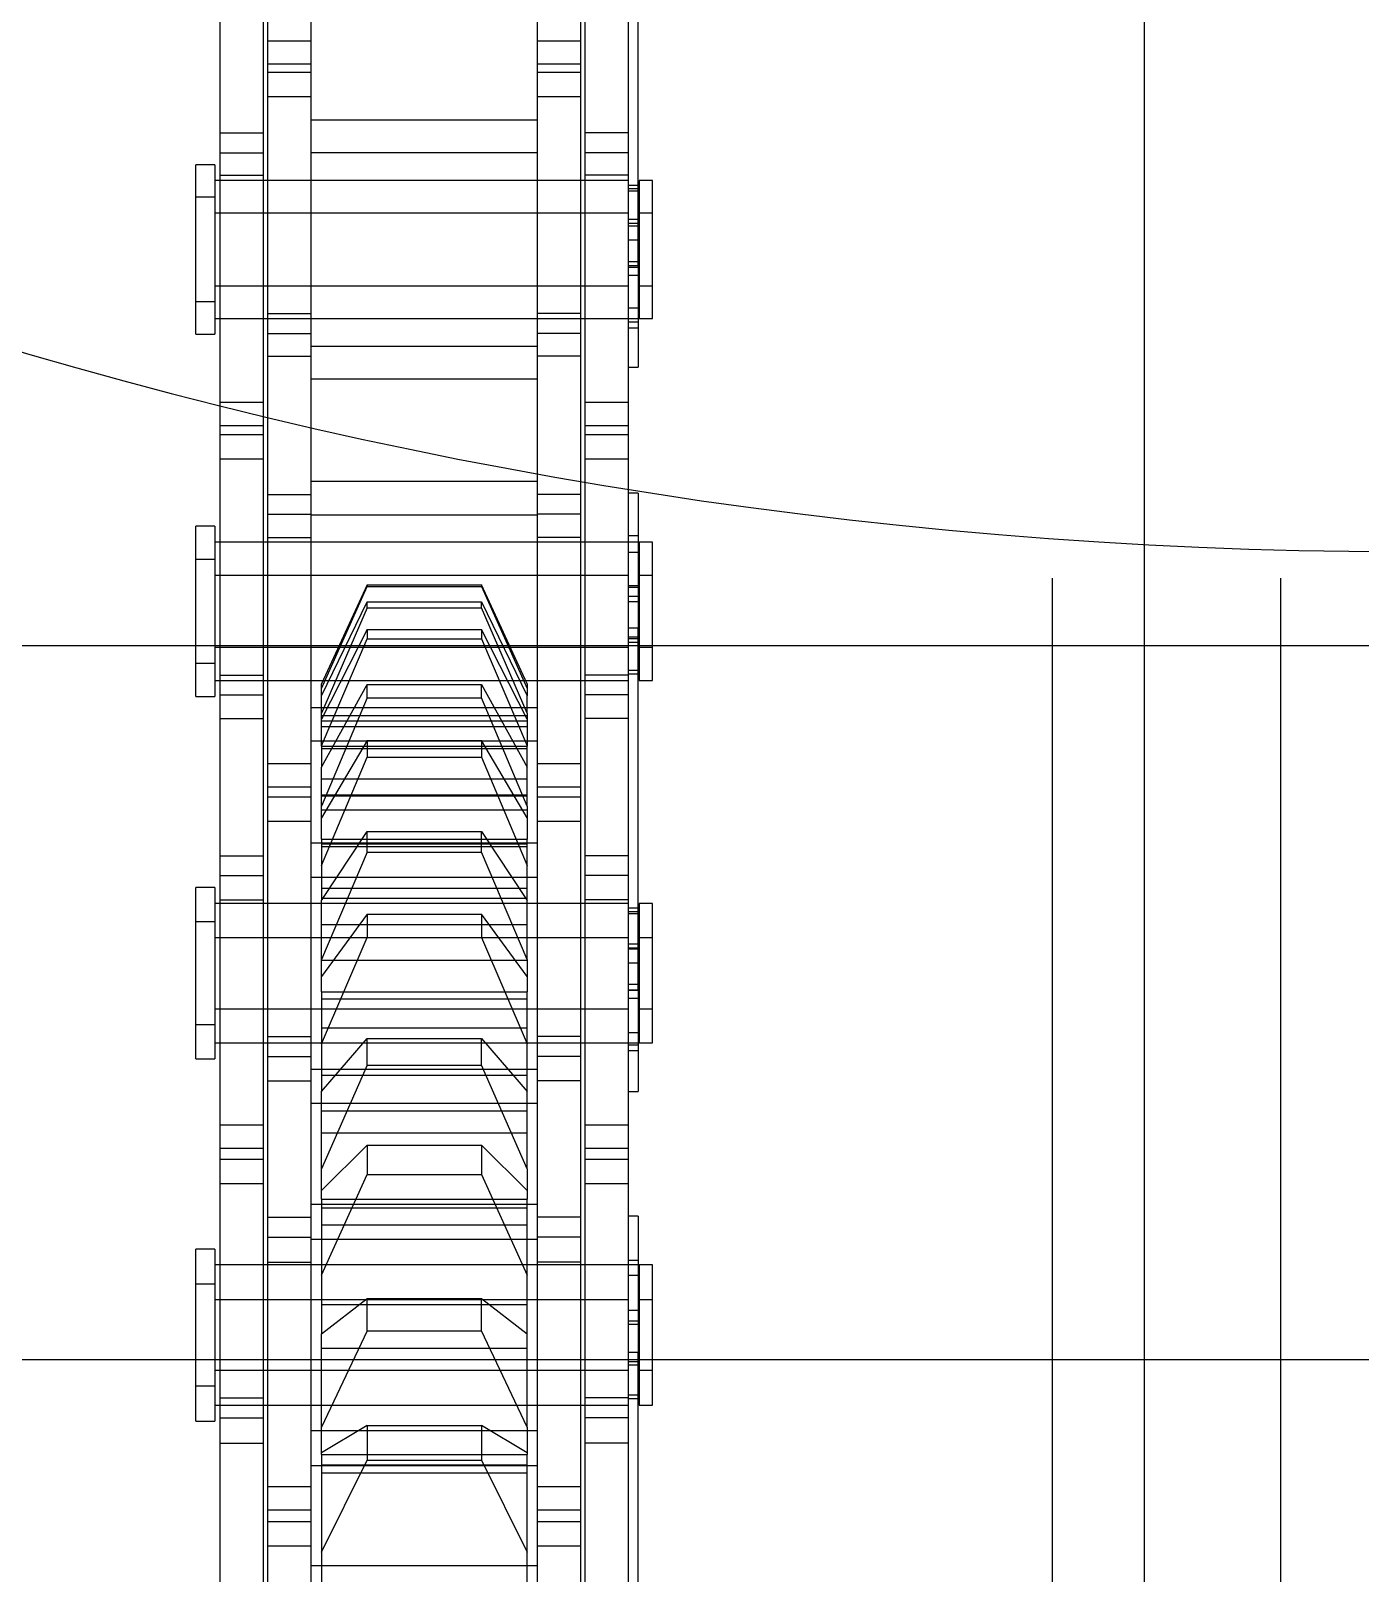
# Model space of a CAD drawing. Header units: metres. Extents: x 0 to 63075, y 0 to 44550.
# Drawn here: x 14010 to 14056.5, y 27345.6 to 27399.6 of the extents above; entities that cross this region are included whole.
import ezdxf

# ---------------------------------------------------------------- set-up
doc = ezdxf.new("R2010")
doc.units = ezdxf.units.M
doc.header["$LTSCALE"] = 75
doc.linetypes.add('HIDDEN2', pattern=[4.7625, 3.175, -1.5875])
for name, color, linetype in [('SDM', 7, 'Continuous'), ('SL1', 8, 'Continuous'), ('SL4', 4, 'Continuous'), ('ST1', 7, 'HIDDEN2')]:
    doc.layers.add(name, color=color, linetype=linetype)

# ---------------------------------------------------------------- blocks, each defined once
blk = doc.blocks.new('A$C1d93b9d1')
at = {"layer": 'SL1'}
blk.add_line((6081.727, 3075.25), (5531.727, 3075.25), dxfattribs=at)
blk.add_arc((5798.635, 3250), 171.45, 193.60643, 339.18626, dxfattribs=at)
blk = doc.blocks.new('A$C429c7d53')
at = {"layer": 'SL4'}
blk.add_line((328.24, 215), (328.24, 1004.763), dxfattribs=at)
at = {"layer": 'ST1'}
for p, q in [((325.003, 1004.763), (325.003, 4.763)), ((328.24, 215), (328.24, 1004.763)), ((333.003, 1004.763), (333.003, 4.763)), ((297.515, 308.117), (297.515, 317.212)), ((299.035, 308.117), (299.035, 317.212)), ((306.965, 308.117), (306.965, 317.212)), ((308.485, 308.117), (308.485, 317.212)), ((310.489, 301.337), (310.489, 314.037)), ((295.843, 304.512), (295.843, 310.862)), ((297.363, 304.512), (297.363, 310.862)), ((308.637, 304.512), (308.637, 310.862)), ((310.157, 304.512), (310.157, 310.862)), ((297.515, 309.225), (299.035, 309.225)), ((306.965, 309.225), (308.485, 309.225)), ((299.035, 308.396), (297.515, 308.396)), ((308.485, 308.396), (306.965, 308.396)), ((297.515, 307.257), (297.515, 308.117)), ((297.515, 308.117), (299.035, 308.117)), ((299.035, 307.257), (299.035, 308.117)), ((306.965, 307.257), (306.965, 308.117)), ((306.965, 308.117), (308.485, 308.117)), ((308.485, 307.257), (308.485, 308.117)), ((297.515, 298.162), (297.515, 307.257)), ((299.035, 307.257), (297.515, 307.257)), ((299.035, 298.162), (299.035, 307.257)), ((306.965, 298.162), (306.965, 307.257)), ((308.485, 307.257), (306.965, 307.257)), ((308.485, 298.162), (308.485, 307.257)), ((306.965, 306.436), (299.035, 306.436)), ((295.843, 305.991), (297.363, 305.991)), ((310.157, 305.991), (308.637, 305.991)), ((295.843, 305.296), (297.363, 305.296)), ((306.965, 305.297), (299.035, 305.297)), ((310.157, 305.296), (308.637, 305.296)), ((295, 303.735), (295, 304.874)), ((295.659, 304.874), (295, 304.874)), ((295.659, 304.874), (295.659, 303.735)), ((295.843, 304.512), (297.363, 304.512)), ((295.843, 295.417), (295.843, 304.512)), ((297.363, 295.417), (297.363, 304.512)), ((310.157, 304.512), (308.637, 304.512)), ((308.637, 295.417), (308.637, 304.512)), ((310.157, 295.417), (310.157, 304.512)), ((310.157, 304.321), (295.659, 304.321)), ((297.363, 304.321), (295.843, 304.321)), ((299.035, 304.321), (297.515, 304.321)), ((306.965, 304.321), (299.035, 304.321)), ((308.485, 304.321), (306.965, 304.321)), ((310.157, 304.321), (308.637, 304.321)), ((310.489, 304.153), (310.157, 304.153)), ((310.489, 304.029), (310.157, 304.029)), ((310.526, 303.952), (310.157, 303.952)), ((310.526, 304.321), (310.526, 303.182)), ((311, 304.321), (310.526, 304.321)), ((311, 303.182), (311, 304.321)), ((295, 298.938), (295, 303.735)), ((295.659, 303.735), (295, 303.735)), ((295.659, 303.735), (295.659, 298.938)), ((310.157, 303.182), (295.659, 303.182)), ((297.363, 303.182), (295.843, 303.182)), ((299.035, 303.182), (297.515, 303.182)), ((306.965, 303.182), (299.035, 303.182)), ((308.485, 303.182), (306.965, 303.182)), ((310.157, 303.182), (308.637, 303.182)), ((310.489, 302.956), (310.157, 302.956)), ((310.526, 302.813), (310.157, 302.813)), ((310.526, 303.182), (310.526, 299.492)), ((311, 303.182), (310.526, 303.182)), ((311, 299.492), (311, 303.182)), ((310.489, 302.723), (310.157, 302.723)), ((310.489, 302.229), (310.157, 302.229)), ((310.489, 301.474), (310.157, 301.474)), ((310.489, 301.337), (310.157, 301.337)), ((310.489, 301.269), (310.157, 301.269)), ((310.489, 301.337), (310.489, 297.785)), ((295.659, 300.631), (310.157, 300.631)), ((295.843, 300.631), (297.363, 300.631)), ((297.515, 300.631), (299.035, 300.631)), ((299.035, 300.631), (306.965, 300.631)), ((306.965, 300.631), (308.485, 300.631)), ((308.637, 300.631), (310.157, 300.631)), ((310.157, 301), (310.526, 301)), ((310.526, 300.631), (311, 300.631)), ((295, 300.077), (295.659, 300.077)), ((297.515, 299.656), (299.035, 299.656)), ((308.485, 299.656), (306.965, 299.656)), ((310.157, 299.861), (310.526, 299.861)), ((295.659, 299.492), (310.157, 299.492)), ((295.843, 299.492), (297.363, 299.492)), ((297.515, 299.492), (299.035, 299.492)), ((299.035, 299.492), (306.965, 299.492)), ((306.965, 299.492), (308.485, 299.492)), ((308.637, 299.492), (310.489, 299.492)), ((310.489, 299.356), (310.157, 299.356)), ((310.489, 299.15), (310.157, 299.15)), ((310.526, 299.492), (311, 299.492)), ((295, 298.938), (295.659, 298.938)), ((297.515, 298.961), (299.035, 298.961)), ((299.035, 298.516), (306.965, 298.516)), ((308.485, 298.961), (306.965, 298.961)), ((297.515, 298.162), (299.035, 298.162)), ((297.515, 291.812), (297.515, 298.162)), ((299.035, 291.812), (299.035, 298.162)), ((308.485, 298.162), (306.965, 298.162)), ((306.965, 291.812), (306.965, 298.162)), ((308.485, 291.812), (308.485, 298.162)), ((299.035, 297.377), (306.965, 297.377)), ((310.157, 297.785), (310.489, 297.785)), ((295.843, 296.556), (297.363, 296.556)), ((308.637, 296.556), (310.157, 296.556)), ((297.363, 295.727), (295.843, 295.727)), ((310.157, 295.727), (308.637, 295.727)), ((295.843, 294.557), (295.843, 295.417)), ((295.843, 295.417), (297.363, 295.417)), ((297.363, 294.557), (297.363, 295.417)), ((308.637, 294.557), (308.637, 295.417)), ((308.637, 295.417), (310.157, 295.417)), ((310.157, 294.557), (310.157, 295.417)), ((295.843, 285.462), (295.843, 294.557)), ((297.363, 294.557), (295.843, 294.557)), ((297.363, 285.462), (297.363, 294.557)), ((308.637, 285.462), (308.637, 294.557)), ((310.157, 294.557), (308.637, 294.557)), ((310.157, 285.462), (310.157, 294.557)), ((306.965, 293.767), (299.035, 293.767)), ((297.515, 293.321), (299.035, 293.321)), ((308.485, 293.321), (306.965, 293.321)), ((310.489, 293.359), (310.157, 293.359)), ((310.489, 293.359), (310.489, 291.868)), ((297.515, 292.627), (299.035, 292.627)), ((306.965, 292.597), (299.035, 292.597)), ((308.485, 292.627), (306.965, 292.627)), ((295, 291.035), (295, 292.205)), ((295.659, 292.205), (295, 292.205)), ((295.659, 292.205), (295.659, 291.035)), ((310.157, 291.652), (295.659, 291.652)), ((297.363, 291.652), (295.843, 291.652)), ((297.515, 291.812), (299.035, 291.812)), ((297.515, 282.717), (297.515, 291.812)), ((299.035, 291.652), (297.515, 291.652)), ((299.035, 282.717), (299.035, 291.812)), ((306.965, 291.652), (299.035, 291.652)), ((308.485, 291.812), (306.965, 291.812)), ((306.965, 282.717), (306.965, 291.812)), ((308.485, 291.652), (306.965, 291.652)), ((308.485, 282.717), (308.485, 291.812)), ((310.489, 291.652), (308.637, 291.652)), ((310.489, 291.868), (310.157, 291.868)), ((310.489, 291.868), (310.489, 288.637)), ((310.526, 291.652), (310.526, 290.482)), ((311, 291.652), (310.526, 291.652)), ((311, 290.482), (311, 291.652)), ((295, 286.238), (295, 291.035)), ((295.659, 291.035), (295, 291.035)), ((295.659, 291.035), (295.659, 286.238)), ((310.526, 291.283), (310.157, 291.283)), ((310.157, 290.482), (295.659, 290.482)), ((297.363, 290.482), (295.843, 290.482)), ((299.035, 290.482), (297.515, 290.482)), ((306.965, 290.482), (299.035, 290.482)), ((308.485, 290.482), (306.965, 290.482)), ((310.157, 290.482), (308.637, 290.482)), ((310.526, 290.482), (310.526, 286.792)), ((311, 290.482), (310.526, 290.482)), ((311, 286.792), (311, 290.482)), ((301, 290.152), (299.4, 286.68)), ((299.4, 286.512), (301, 290.094)), ((301, 290.152), (305, 290.152)), ((301, 290.152), (301, 290.094)), ((301, 290.094), (305, 290.094)), ((306.6, 286.68), (305, 290.152)), ((305, 290.152), (305, 290.094)), ((305, 290.094), (306.6, 286.512)), ((310.526, 290.113), (310.157, 290.113)), ((310.489, 290.054), (310.157, 290.054)), ((299.4, 286.258), (301, 289.554)), ((301, 289.344), (299.4, 285.652)), ((301, 289.344), (301, 289.554)), ((301, 289.554), (305, 289.554)), ((301, 289.344), (305, 289.344)), ((305, 289.344), (305, 289.554)), ((305, 289.554), (306.6, 286.258)), ((306.6, 285.652), (305, 289.344)), ((310.489, 289.744), (310.157, 289.744)), ((310.489, 289.56), (310.157, 289.56)), ((301, 288.585), (299.4, 285.446)), ((299.4, 284.509), (301, 288.26)), ((301, 288.585), (305, 288.585)), ((301, 288.585), (301, 288.26)), ((301, 288.26), (305, 288.26)), ((306.6, 285.446), (305, 288.585)), ((305, 288.585), (305, 288.26)), ((305, 288.26), (306.6, 284.509)), ((310.489, 288.637), (310.157, 288.637)), ((310.157, 288.331), (310.526, 288.331)), ((310.489, 288.253), (310.157, 288.253)), ((310.489, 275.937), (310.489, 288.637)), ((295.659, 287.962), (310.157, 287.962)), ((295.843, 287.962), (297.363, 287.962)), ((297.515, 287.962), (299.035, 287.962)), ((299.035, 287.962), (306.965, 287.962)), ((306.965, 287.962), (308.485, 287.962)), ((308.637, 287.962), (310.157, 287.962)), ((310.489, 288.13), (310.157, 288.13)), ((310.526, 287.962), (311, 287.962)), ((295, 287.408), (295.659, 287.408)), ((310.157, 287.161), (310.526, 287.161)), ((295.659, 286.792), (310.157, 286.792)), ((295.843, 286.987), (297.363, 286.987)), ((295.843, 286.792), (297.363, 286.792)), ((297.515, 286.792), (299.035, 286.792)), ((299.035, 286.792), (306.965, 286.792)), ((299.4, 286.258), (299.4, 286.68)), ((299.4, 283.754), (301, 286.66)), ((301, 286.188), (301, 286.66)), ((301, 286.66), (305, 286.66)), ((305, 286.188), (305, 286.66)), ((305, 286.66), (306.6, 283.754)), ((306.6, 286.68), (306.6, 286.258)), ((306.965, 286.792), (308.485, 286.792)), ((310.157, 286.987), (308.637, 286.987)), ((308.637, 286.792), (310.157, 286.792)), ((310.489, 287.018), (310.157, 287.018)), ((310.526, 286.792), (311, 286.792)), ((295, 286.238), (295.659, 286.238)), ((295.843, 286.292), (297.363, 286.292)), ((299.4, 285.652), (299.4, 286.258)), ((301, 286.188), (299.4, 282.394)), ((301, 286.188), (305, 286.188)), ((306.6, 282.394), (305, 286.188)), ((306.6, 285.652), (306.6, 286.258)), ((310.157, 286.292), (308.637, 286.292)), ((295.843, 285.462), (297.363, 285.462)), ((295.843, 279.112), (295.843, 285.462)), ((297.363, 279.112), (297.363, 285.462)), ((299.035, 285.847), (306.965, 285.847)), ((299.4, 284.501), (299.4, 285.652)), ((299.4, 285.572), (306.6, 285.572)), ((306.6, 285.652), (306.6, 284.501)), ((310.157, 285.462), (308.637, 285.462)), ((308.637, 279.112), (308.637, 285.462)), ((310.157, 279.112), (310.157, 285.462)), ((299.4, 285.381), (306.6, 285.381)), ((299.4, 285.19), (306.6, 285.19)), ((299.035, 284.677), (306.965, 284.677)), ((301, 284.695), (299.4, 281.988)), ((299.4, 284.501), (306.6, 284.501)), ((299.4, 284.501), (299.4, 283.754)), ((299.4, 284.417), (306.6, 284.417)), ((301, 284.695), (305, 284.695)), ((301, 284.695), (301, 284.114)), ((306.6, 281.988), (305, 284.695)), ((305, 284.695), (305, 284.114)), ((306.6, 283.754), (306.6, 284.501)), ((297.515, 283.887), (299.035, 283.887)), ((299.4, 280.314), (301, 284.114)), ((301, 284.114), (305, 284.114)), ((305, 284.114), (306.6, 280.314)), ((306.965, 283.887), (308.485, 283.887)), ((299.4, 282.394), (299.4, 283.754)), ((299.4, 283.35), (306.6, 283.35)), ((306.6, 282.394), (306.6, 283.754)), ((299.035, 283.057), (297.515, 283.057)), ((299.4, 282.785), (306.6, 282.785)), ((299.4, 282.752), (306.6, 282.752)), ((308.485, 283.057), (306.965, 283.057)), ((297.515, 281.857), (297.515, 282.717)), ((297.515, 282.717), (299.035, 282.717)), ((299.035, 281.857), (299.035, 282.717)), ((299.4, 281.237), (299.4, 282.394)), ((299.4, 282.26), (306.6, 282.26)), ((306.6, 282.394), (306.6, 281.237)), ((306.965, 281.857), (306.965, 282.717)), ((306.965, 282.717), (308.485, 282.717)), ((308.485, 281.857), (308.485, 282.717)), ((297.515, 272.762), (297.515, 281.857)), ((299.035, 281.857), (297.515, 281.857)), ((299.035, 272.762), (299.035, 281.857)), ((306.965, 272.762), (306.965, 281.857)), ((308.485, 281.857), (306.965, 281.857)), ((308.485, 272.762), (308.485, 281.857)), ((299.4, 279.082), (301, 281.504)), ((299.4, 281.237), (306.6, 281.237)), ((299.4, 281.237), (299.4, 279.082)), ((301, 280.785), (301, 281.504)), ((301, 281.504), (305, 281.504)), ((305, 280.785), (305, 281.504)), ((305, 281.504), (306.6, 279.082)), ((306.6, 279.082), (306.6, 281.237)), ((295.843, 280.652), (297.363, 280.652)), ((306.965, 281.097), (299.035, 281.097)), ((299.4, 281.071), (306.6, 281.071)), ((299.4, 280.979), (306.6, 280.979)), ((301, 280.785), (299.4, 277.012)), ((301, 280.785), (305, 280.785)), ((306.6, 277.012), (305, 280.785)), ((310.157, 280.652), (308.637, 280.652)), ((295, 278.335), (295, 279.536)), ((295.659, 279.536), (295, 279.536)), ((295.659, 279.536), (295.659, 278.335)), ((295.843, 279.957), (297.363, 279.957)), ((306.965, 279.897), (299.035, 279.897)), ((299.4, 279.519), (306.6, 279.519)), ((310.157, 279.957), (308.637, 279.957)), ((310.157, 278.982), (295.659, 278.982)), ((295.843, 279.112), (297.363, 279.112)), ((295.843, 270.017), (295.843, 279.112)), ((297.363, 278.982), (295.843, 278.982)), ((297.363, 270.017), (297.363, 279.112)), ((299.035, 278.982), (297.515, 278.982)), ((306.965, 278.982), (299.035, 278.982)), ((299.4, 279.165), (306.6, 279.165)), ((299.4, 277.012), (299.4, 279.082)), ((306.6, 277.012), (306.6, 279.082)), ((308.485, 278.982), (306.965, 278.982)), ((310.157, 279.112), (308.637, 279.112)), ((308.637, 270.017), (308.637, 279.112)), ((310.157, 278.982), (308.637, 278.982)), ((310.157, 270.017), (310.157, 279.112)), ((310.526, 278.982), (310.526, 277.782)), ((311, 278.982), (310.526, 278.982)), ((311, 277.782), (311, 278.982)), ((301, 278.606), (299.4, 276.419)), ((301, 278.606), (305, 278.606)), ((301, 278.606), (301, 277.787)), ((306.6, 276.419), (305, 278.606)), ((305, 278.606), (305, 277.787)), ((310.489, 278.814), (310.157, 278.814)), ((310.489, 278.691), (310.157, 278.691)), ((310.526, 278.613), (310.157, 278.613)), ((295, 273.538), (295, 278.335)), ((295.659, 278.335), (295, 278.335)), ((295.659, 278.335), (295.659, 273.538)), ((299.4, 278.242), (306.6, 278.242)), ((310.157, 277.782), (295.659, 277.782)), ((297.363, 277.782), (295.843, 277.782)), ((299.035, 277.782), (297.515, 277.782)), ((306.965, 277.782), (299.035, 277.782)), ((299.4, 274.06), (301, 277.787)), ((301, 277.787), (305, 277.787)), ((305, 277.787), (306.6, 274.06)), ((308.485, 277.782), (306.965, 277.782)), ((310.157, 277.782), (308.637, 277.782)), ((310.489, 277.556), (310.157, 277.556)), ((310.526, 277.413), (310.157, 277.413)), ((310.489, 277.384), (310.157, 277.384)), ((310.526, 277.782), (310.526, 274.092)), ((311, 277.782), (310.526, 277.782)), ((311, 274.092), (311, 277.782)), ((299.4, 275.885), (299.4, 277.012)), ((299.4, 276.998), (306.6, 276.998)), ((306.6, 277.012), (306.6, 275.885)), ((310.489, 276.89), (310.157, 276.89)), ((299.4, 275.885), (306.6, 275.885)), ((299.4, 275.885), (299.4, 272.391)), ((306.6, 272.391), (306.6, 275.885)), ((310.489, 276.136), (310.157, 276.136)), ((310.489, 275.937), (310.157, 275.937)), ((310.489, 275.93), (310.157, 275.93)), ((310.489, 275.937), (310.489, 272.385)), ((295.659, 275.292), (310.157, 275.292)), ((295.843, 275.292), (297.363, 275.292)), ((297.515, 275.292), (299.035, 275.292)), ((299.035, 275.292), (306.965, 275.292)), ((299.4, 275.643), (306.6, 275.643)), ((306.965, 275.292), (308.485, 275.292)), ((308.637, 275.292), (310.157, 275.292)), ((310.157, 275.661), (310.526, 275.661)), ((310.526, 275.292), (311, 275.292)), ((295, 274.739), (295.659, 274.739)), ((297.515, 274.317), (299.035, 274.317)), ((299.4, 274.617), (306.6, 274.617)), ((299.4, 272.391), (301, 274.252)), ((301, 273.31), (301, 274.252)), ((301, 274.252), (305, 274.252)), ((305, 273.31), (305, 274.252)), ((305, 274.252), (306.6, 272.391)), ((308.485, 274.317), (306.965, 274.317)), ((310.157, 274.461), (310.526, 274.461)), ((295.659, 274.092), (310.157, 274.092)), ((295.843, 274.092), (297.363, 274.092)), ((297.515, 274.092), (299.035, 274.092)), ((297.515, 273.623), (299.035, 273.623)), ((299.035, 274.092), (306.965, 274.092)), ((306.965, 274.092), (308.485, 274.092)), ((308.485, 273.623), (306.965, 273.623)), ((308.637, 274.092), (310.489, 274.092)), ((310.489, 274.017), (310.157, 274.017)), ((310.489, 273.812), (310.157, 273.812)), ((310.526, 274.092), (311, 274.092)), ((295, 273.538), (295.659, 273.538)), ((299.035, 273.177), (306.965, 273.177)), ((301, 273.31), (299.4, 269.678)), ((301, 273.31), (305, 273.31)), ((306.6, 269.678), (305, 273.31)), ((297.515, 272.762), (299.035, 272.762)), ((297.515, 266.412), (297.515, 272.762)), ((299.035, 266.412), (299.035, 272.762)), ((299.4, 272.958), (306.6, 272.958)), ((308.485, 272.762), (306.965, 272.762)), ((306.965, 266.412), (306.965, 272.762)), ((308.485, 266.412), (308.485, 272.762)), ((299.035, 271.977), (306.965, 271.977)), ((299.4, 269.678), (299.4, 272.391)), ((306.6, 269.678), (306.6, 272.391)), ((310.157, 272.385), (310.489, 272.385)), ((299.4, 271.708), (306.6, 271.708)), ((295.843, 271.217), (297.363, 271.217)), ((299.4, 270.937), (306.6, 270.937)), ((308.637, 271.217), (310.157, 271.217)), ((297.363, 270.388), (295.843, 270.388)), ((301, 270.513), (299.4, 268.916)), ((301, 270.513), (305, 270.513)), ((301, 270.513), (301, 269.483)), ((306.6, 268.916), (305, 270.513)), ((305, 270.513), (305, 269.483)), ((310.157, 270.388), (308.637, 270.388)), ((295.843, 269.157), (295.843, 270.017)), ((295.843, 270.017), (297.363, 270.017)), ((297.363, 269.157), (297.363, 270.017)), ((308.637, 269.157), (308.637, 270.017)), ((308.637, 270.017), (310.157, 270.017)), ((310.157, 269.157), (310.157, 270.017)), ((299.4, 268.617), (299.4, 269.678)), ((299.4, 265.949), (301, 269.483)), ((301, 269.483), (305, 269.483)), ((305, 269.483), (306.6, 265.949)), ((306.6, 269.678), (306.6, 268.617)), ((295.843, 260.062), (295.843, 269.157)), ((297.363, 269.157), (295.843, 269.157)), ((297.363, 260.062), (297.363, 269.157)), ((308.637, 260.062), (308.637, 269.157)), ((310.157, 269.157), (308.637, 269.157)), ((310.157, 260.062), (310.157, 269.157)), ((306.965, 268.428), (299.035, 268.428)), ((299.4, 268.617), (306.6, 268.617)), ((299.4, 268.617), (299.4, 263.897)), ((299.4, 268.308), (306.6, 268.308)), ((306.6, 263.897), (306.6, 268.617)), ((297.515, 267.983), (299.035, 267.983)), ((299.4, 267.711), (306.6, 267.711)), ((308.485, 267.983), (306.965, 267.983)), ((310.489, 268.02), (310.157, 268.02)), ((310.489, 268.02), (310.489, 266.468)), ((297.515, 267.288), (299.035, 267.288)), ((306.965, 267.197), (299.035, 267.197)), ((308.485, 267.288), (306.965, 267.288)), ((295, 265.635), (295, 266.867)), ((295.659, 266.867), (295, 266.867)), ((295.659, 266.867), (295.659, 265.635)), ((310.157, 266.313), (295.659, 266.313)), ((297.363, 266.313), (295.843, 266.313)), ((297.515, 266.412), (299.035, 266.412)), ((297.515, 257.317), (297.515, 266.412)), ((299.035, 266.313), (297.515, 266.313)), ((299.035, 257.317), (299.035, 266.412)), ((306.965, 266.313), (299.035, 266.313)), ((308.485, 266.412), (306.965, 266.412)), ((306.965, 257.317), (306.965, 266.412)), ((308.485, 266.313), (306.965, 266.313)), ((308.485, 257.317), (308.485, 266.412)), ((310.489, 266.313), (308.637, 266.313)), ((310.489, 266.468), (310.157, 266.468)), ((310.489, 266.468), (310.489, 263.237)), ((310.526, 266.313), (310.526, 265.082)), ((311, 266.313), (310.526, 266.313)), ((311, 265.082), (311, 266.313)), ((295, 260.838), (295, 265.635)), ((295.659, 265.635), (295, 265.635)), ((295.659, 265.635), (295.659, 260.838)), ((310.526, 265.944), (310.157, 265.944)), ((310.157, 265.082), (295.659, 265.082)), ((297.363, 265.082), (295.843, 265.082)), ((299.035, 265.082), (297.515, 265.082)), ((306.965, 265.082), (299.035, 265.082)), ((299.4, 263.897), (301, 265.136)), ((299.4, 264.929), (306.6, 264.929)), ((301, 264.001), (301, 265.136)), ((301, 265.136), (305, 265.136)), ((305, 264.001), (305, 265.136)), ((305, 265.136), (306.6, 263.897)), ((308.485, 265.082), (306.965, 265.082)), ((310.157, 265.082), (308.637, 265.082)), ((310.526, 265.082), (310.526, 261.392)), ((311, 265.082), (310.526, 265.082)), ((311, 261.392), (311, 265.082)), ((310.489, 264.715), (310.157, 264.715)), ((310.526, 264.713), (310.157, 264.713)), ((301, 264.001), (299.4, 260.627)), ((299.4, 260.627), (299.4, 263.897)), ((301, 264.001), (305, 264.001)), ((306.6, 260.627), (305, 264.001)), ((306.6, 260.627), (306.6, 263.897)), ((310.489, 264.344), (310.157, 264.344)), ((310.489, 264.221), (310.157, 264.221)), ((299.4, 263.392), (306.6, 263.392)), ((262.765, 263), (375.865, 263)), ((299.4, 262.991), (306.6, 262.991)), ((310.489, 263.237), (310.157, 263.237)), ((310.157, 262.992), (310.526, 262.992)), ((310.489, 262.915), (310.157, 262.915)), ((310.489, 262.792), (310.157, 262.792)), ((310.489, 250.537), (310.489, 263.237)), ((295.659, 262.623), (310.157, 262.623)), ((295.843, 262.623), (297.363, 262.623)), ((297.515, 262.623), (299.035, 262.623)), ((299.035, 262.623), (306.965, 262.623)), ((306.965, 262.623), (308.485, 262.623)), ((308.637, 262.623), (310.157, 262.623)), ((310.526, 262.623), (311, 262.623)), ((295, 262.07), (295.659, 262.07)), ((310.157, 261.761), (310.526, 261.761)), ((295.659, 261.392), (310.157, 261.392)), ((295.843, 261.648), (297.363, 261.648)), ((295.843, 261.392), (297.363, 261.392)), ((297.515, 261.392), (299.035, 261.392)), ((299.035, 261.392), (306.965, 261.392)), ((306.965, 261.392), (308.485, 261.392)), ((310.157, 261.648), (308.637, 261.648)), ((308.637, 261.392), (310.157, 261.392)), ((310.489, 261.618), (310.157, 261.618)), ((310.526, 261.392), (311, 261.392)), ((295, 260.838), (295.659, 260.838)), ((295.843, 260.953), (297.363, 260.953)), ((301, 260.678), (299.4, 259.722)), ((299.4, 259.668), (299.4, 260.627)), ((301, 260.678), (305, 260.678)), ((301, 260.678), (301, 259.47)), ((306.6, 259.722), (305, 260.678)), ((305, 260.678), (305, 259.47)), ((306.6, 260.627), (306.6, 259.668)), ((310.157, 260.953), (308.637, 260.953)), ((295.843, 260.062), (297.363, 260.062)), ((295.843, 253.712), (295.843, 260.062)), ((297.363, 253.712), (297.363, 260.062)), ((299.035, 260.508), (306.965, 260.508)), ((310.157, 260.062), (308.637, 260.062)), ((308.637, 253.712), (308.637, 260.062)), ((310.157, 253.712), (310.157, 260.062)), ((299.4, 259.668), (306.6, 259.668)), ((299.4, 259.668), (299.4, 253.873)), ((306.6, 253.873), (306.6, 259.668)), ((299.035, 259.277), (306.965, 259.277)), ((299.4, 256.242), (301, 259.47)), ((299.4, 259.3), (306.6, 259.3)), ((299.4, 259.024), (306.6, 259.024)), ((301, 259.47), (305, 259.47)), ((305, 259.47), (306.6, 256.242)), ((297.515, 258.548), (299.035, 258.548)), ((306.965, 258.548), (308.485, 258.548)), ((299.035, 257.719), (297.515, 257.719)), ((308.485, 257.719), (306.965, 257.719)), ((297.515, 256.457), (297.515, 257.317)), ((297.515, 257.317), (299.035, 257.317)), ((299.035, 256.457), (299.035, 257.317)), ((306.965, 256.457), (306.965, 257.317)), ((306.965, 257.317), (308.485, 257.317)), ((308.485, 256.457), (308.485, 257.317)), ((297.515, 247.362), (297.515, 256.457)), ((299.035, 256.457), (297.515, 256.457)), ((299.035, 247.362), (299.035, 256.457)), ((306.965, 247.362), (306.965, 256.457)), ((308.485, 256.457), (306.965, 256.457)), ((308.485, 247.362), (308.485, 256.457)), ((306.965, 255.759), (299.035, 255.759))]:
    blk.add_line(p, q, dxfattribs=at)

msp = doc.modelspace()

# ---------------------------------------------------------------- block references
at = {"layer": 'SDM'}
for name, p in [('A$C1d93b9d1', (8259.513, 24302.833)), ('A$C429c7d53', (13720.74, 27090.066))]:
    msp.add_blockref(name, p, dxfattribs=at)

doc.saveas('drawing.dxf')
